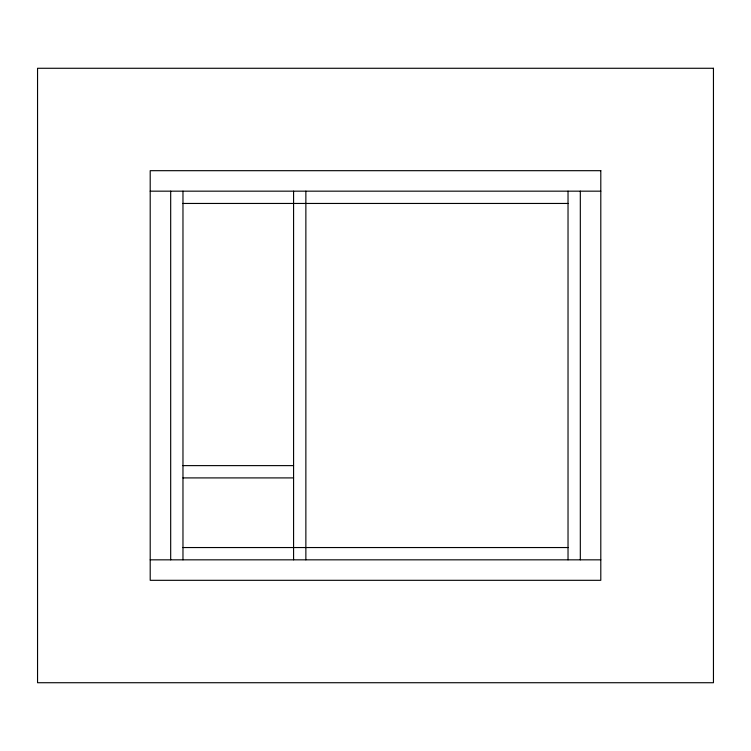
<?xml version="1.0" encoding="UTF-8"?>
<svg xmlns="http://www.w3.org/2000/svg" width="751" height="751" viewBox="0 0 751 751"><rect width="100%" height="100%" fill="white"/><g stroke="black" fill="none" stroke-linecap="round" stroke-linejoin="round"><path stroke-width="1.13" d="M150.2 191.167L600.8 191.167M182.972 203.455L568.028 203.455M182.972 465.62L293.575 465.62M182.972 477.908L293.575 477.908M182.972 547.545L568.028 547.545M150.2 559.833L600.8 559.833M580.316 191.167L580.316 559.833M568.028 191.167L568.028 559.833M305.864 191.167L305.864 559.833M293.575 191.167L293.575 559.833M182.972 191.167L182.972 559.833M170.684 191.167L170.684 559.833M713.45 68.275L37.55 68.275L37.55 682.725L713.45 682.725L713.45 68.275M600.8 170.684L150.2 170.684L150.2 580.316L600.8 580.316L600.8 170.684"/></g></svg>
